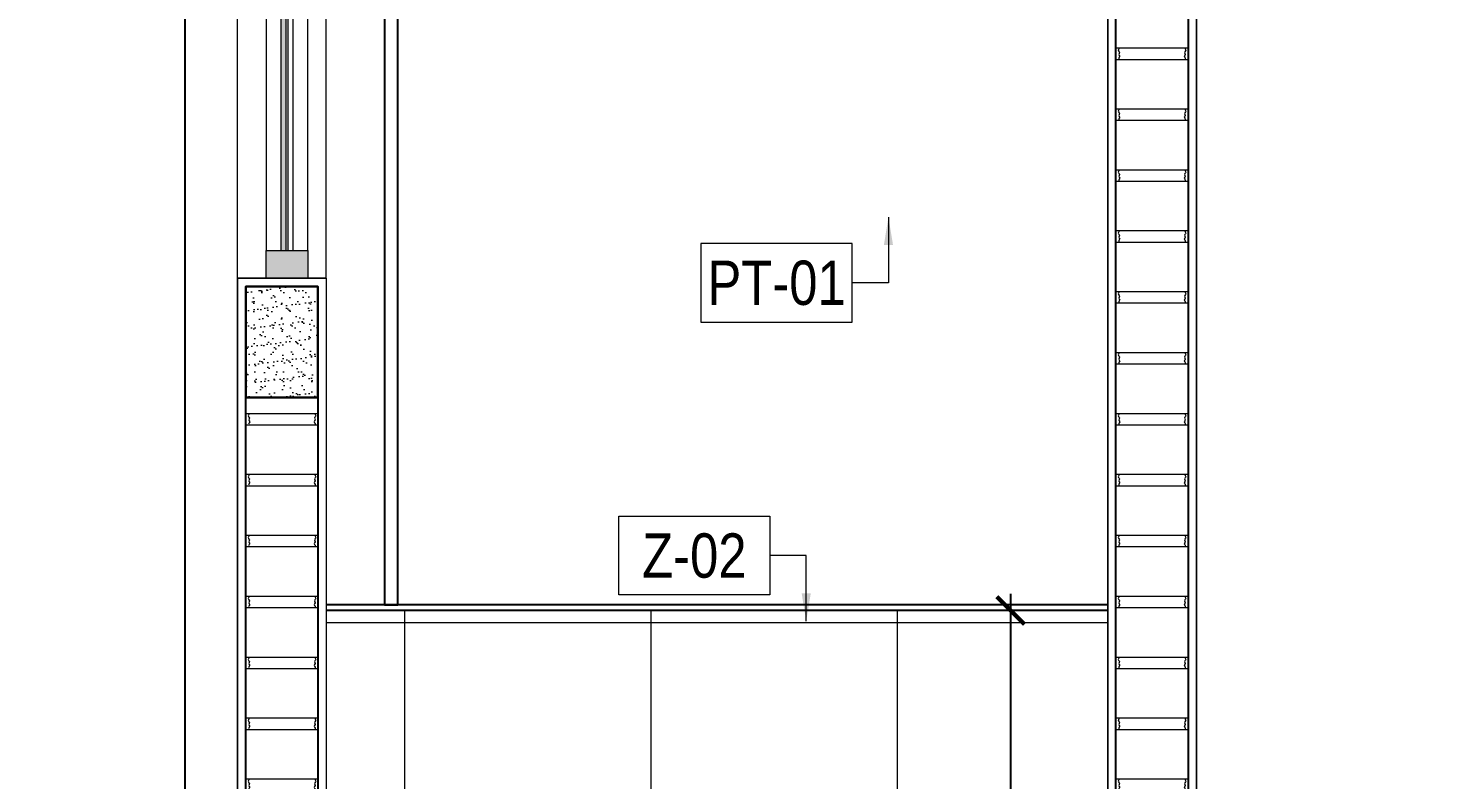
# Model space of a CAD drawing. Header units: millimetres. Extents: x -3570 to 5754, y -12788176 to 1214.
# Drawn here: x 3384.383 to 3386.958, y 1188.126 to 1189.482 of the extents above; entities that cross this region are included whole.
import ezdxf
from ezdxf.enums import TextEntityAlignment as Align

# ---------------------------------------------------------------- set-up
doc = ezdxf.new("R2010")
doc.units = ezdxf.units.MM
for name, color, linetype, lineweight in [('.', 7, 'Continuous', 0), ('01. MUROS.', 7, 'Continuous', 20), ('07. TARRAJEO.', 70, 'Continuous', 0), ('12. VENTANAS.', 142, 'Continuous', 15), ('30. VIGUETAS EN CORTE.', 82, 'Continuous', 30), ('47. MOBILIARIOS.', 253, 'Continuous', 5), ('55. INDICADORES - TEXTO (SOLO MÓDULOS).', 45, 'Continuous', 5), ('COTAS', 7, 'Continuous', 0), ('SGE_TABIQUE 1', 7, 'Continuous', 5), ('TEXTOS-CHICOS-03', 3, 'Continuous', 5)]:
    doc.layers.add(name, color=color, linetype=linetype, lineweight=lineweight)
doc.layers.add('COTAS-INTER', color=7, linetype='Continuous')
doc.styles.add('nemi', font='GOTHIC.TTF')
doc.styles.add('SIMPLEX 50', font='simplex.shx', dxfattribs={"width": 0.6, "height": 0.08})
doc.styles.add('TEXTOS 20', font='ARIALN.TTF', dxfattribs={"height": 0.08})
doc.dimstyles.new('COTA NEMI', dxfattribs={"dimscale": 0, "dimtxt": 0.1, "dimasz": 0.05, "dimexe": 0.04, "dimexo": 0.1, "dimgap": 0.022, "dimtad": 2, "dimtih": 1, "dimtoh": 1, "dimzin": 5, "dimdsep": 46, "dimtxsty": 'nemi', "dimblk": 'ARCHTICK', "dimcen": 0, "dimdle": 0.03, "dimclrd": 1, "dimclre": 1, "dimclrt": 256, "dimaunit": 1, "dimazin": 0, "dimtfac": 1, "dimtix": 1, "dimtmove": 0, "dimatfit": 3, "dimldrblk": 'ARCHTICK', "dimfxl": 0.05, "dimfxlon": 1, "dimtolj": 1, "dimtzin": 0, "dimlwd": -1, "dimlwe": -1, "dimarcsym": 0})
doc.dimstyles.new('ESC G 1.50', dxfattribs={"dimtxt": 0.08, "dimasz": 0.08, "dimexe": 0.08, "dimexo": 0.05, "dimgap": 0.02, "dimtad": 2, "dimtih": 1, "dimtoh": 1, "dimzin": 1, "dimdsep": 46, "dimtxsty": 'SIMPLEX 50', "dimblk": 'ARCHTICK', "dimcen": 0, "dimdle": 0.06, "dimclrd": 256, "dimclre": 256, "dimclrt": 256, "dimadec": 0, "dimazin": 0, "dimtfac": 1, "dimtix": 1, "dimtmove": 2, "dimatfit": 3, "dimfxl": 0.5, "dimfxlon": 1, "dimlwd": -1, "dimlwe": -1, "dimarcsym": 0})

# ---------------------------------------------------------------- blocks, each defined once
blk = doc.blocks.new('_ArchTick')
at = {"color": 0, "linetype": 'Continuous', "const_width": 0.15}
blk.add_lwpolyline([(-0.5, -0.5), (0.5, 0.5)], dxfattribs=at)
blk = doc.blocks.new('*D446')
at = {"layer": 'COTAS', "color": 1, "transparency": 16777216}
blk.add_line((3383.0587, 1191.0967), (3383.0587, 1186.9013), dxfattribs=at)
at = {"layer": 'Defpoints', "color": 0, "lineweight": 30, "transparency": 16777216}
for p in [(3386.9574, 1191.0667, -24926854.2474), (3383.0587, 1186.9313), (3383.3613, 1186.9313, -24926854.2474)]:
    blk.add_point(p, dxfattribs=at)
at = {"layer": 'COTAS', "color": 1, "transparency": 16777216, "xscale": 0.05, "yscale": 0.05, "zscale": 0.05}
for p, rotation in [((3383.0587, 1191.0667), 90), ((3383.0587, 1186.9313), 270)]:
    blk.add_blockref('_ArchTick', p, dxfattribs=dict(at, rotation=rotation))
at = {"layer": 'COTAS', "transparency": 16777216, "insert": (3382.9053, 1188.999), "char_height": 0.1, "attachment_point": 5, "style": 'nemi'}
blk.add_mtext('\\A1;4.14', dxfattribs=at)
blk = doc.blocks.new('*U303')
blk.add_wipeout([(0.075, 0.75), (0, 0.75), (0, 0), (0.075, 0)])
at = {"layer": '12. VENTANAS.'}
h = blk.add_hatch(color=251, dxfattribs=at)
h.dxf.hatch_style = 1
h.paths.add_polyline_path([(0, 0.7), (0, 0.75), (0.075, 0.75), (0.075, 0.7)])
at = {"layer": '12. VENTANAS.', "lineweight": 0}
h = blk.add_hatch(color=156, dxfattribs=at)
h.dxf.hatch_style = 1
h.paths.add_polyline_path([(0.0263, 0.7), (0.0263, 0.05), (0.0362, 0.05), (0.0362, 0.7)])
at = {"layer": '12. VENTANAS.'}
h = blk.add_hatch(color=251, dxfattribs=at)
h.dxf.hatch_style = 1
h.paths.add_polyline_path([(0, 0), (0, 0.05), (0.075, 0.05), (0.075, 0)])
at = {"layer": '12. VENTANAS.', "color": 252, "linetype": 'Continuous', "lineweight": 9}
blk.add_lwpolyline([(0.075, 0.05), (0.075, 0.75), (0, 0.75), (0, 0.05)], close=True, dxfattribs=at)
at = {"layer": '12. VENTANAS.', "color": 8, "linetype": 'Continuous', "lineweight": 13}
for points in [[(0, 0.7), (0, 0.75), (0.075, 0.75), (0.075, 0.7)], [(0, 0), (0, 0.05), (0.075, 0.05), (0.075, 0)]]:
    blk.add_lwpolyline(points, close=True, dxfattribs=at)
at = {"layer": '12. VENTANAS.', "color": 150, "lineweight": 5, "ltscale": 0.5}
for points in [[(0.0263, 0.7), (0.0263, 0.05), (0.0362, 0.05), (0.0362, 0.7), (0.0263, 0.7)], [(0.0387, 0.7), (0.0387, 0.05), (0.0487, 0.05), (0.0487, 0.7), (0.0387, 0.7)]]:
    blk.add_lwpolyline(points, dxfattribs=at)
blk = doc.blocks.new('*U300')
at = {"layer": '07. TARRAJEO.'}
for p, q in [((-0.015, 0), (-0.015, 3.0468)), ((0.145, 3.0468), (0.145, 0))]:
    blk.add_line(p, q, dxfattribs=at)
at = {"layer": 'Defpoints', "color": 7, "true_color": 0xffffff}
blk.add_lwpolyline([(0.13, 0), (0, 0), (0, 3.0318), (0.13, 3.0318)], close=True, dxfattribs=at)
blk = doc.blocks.new('*U296')
at = {"layer": '01. MUROS.', "color": 146, "true_color": 0x03507d}
for points in [[(0.13, 2.22), (0, 2.22), (0, 2.31), (0.13, 2.31)], [(0.13, 2.11), (0, 2.11), (0, 2.2), (0.13, 2.2)], [(0.13, 2), (0, 2), (0, 2.09), (0.13, 2.09)], [(0.13, 1.89), (0, 1.89), (0, 1.98), (0.13, 1.98)], [(0.13, 1.78), (0, 1.78), (0, 1.87), (0.13, 1.87)], [(0.13, 1.67), (0, 1.67), (0, 1.76), (0.13, 1.76)], [(0.13, 1.56), (0, 1.56), (0, 1.65), (0.13, 1.65)], [(0.13, 1.45), (0, 1.45), (0, 1.54), (0.13, 1.54)], [(0.13, 1.34), (0, 1.34), (0, 1.43), (0.13, 1.43)], [(0.13, 1.23), (0, 1.23), (0, 1.32), (0.13, 1.32)], [(0.13, 1.12), (0, 1.12), (0, 1.21), (0.13, 1.21)], [(0.13, 1.01), (0, 1.01), (0, 1.1), (0.13, 1.1)], [(0.13, 0.9), (0, 0.9), (0, 0.99), (0.13, 0.99)]]:
    blk.add_lwpolyline(points, close=True, dxfattribs=at)
for points, knots in [([(0.0058, 2.22), (0.0047, 2.2183), (0.0029, 2.2154), (0.0077, 2.2123), (0.0037, 2.2086), (0.0082, 2.2053), (0.0045, 2.2028), (0.0049, 2.2008), (0.005, 2.2)], [0.00011014, 0.00011014, 0.00011014, 0.00011014, 0.00522058, 0.00867691, 0.01247807, 0.01624097, 0.01967059, 0.02200747, 0.02200747, 0.02200747, 0.02200747]), ([(0.1242, 2.22), (0.1253, 2.2183), (0.1271, 2.2154), (0.1223, 2.2123), (0.1263, 2.2086), (0.1218, 2.2053), (0.1255, 2.2028), (0.1251, 2.2008), (0.125, 2.2)], [0.00011014, 0.00011014, 0.00011014, 0.00011014, 0.00522058, 0.0086769, 0.01247807, 0.01624097, 0.01967059, 0.02200747, 0.02200747, 0.02200747, 0.02200747]), ([(0.0058, 2.11), (0.0047, 2.1083), (0.0029, 2.1054), (0.0077, 2.1023), (0.0037, 2.0986), (0.0082, 2.0953), (0.0045, 2.0928), (0.0049, 2.0908), (0.005, 2.09)], [0.00011014, 0.00011014, 0.00011014, 0.00011014, 0.00522058, 0.00867691, 0.01247807, 0.01624097, 0.01967059, 0.02200747, 0.02200747, 0.02200747, 0.02200747]), ([(0.1242, 2.11), (0.1253, 2.1083), (0.1271, 2.1054), (0.1223, 2.1023), (0.1263, 2.0986), (0.1218, 2.0953), (0.1255, 2.0928), (0.1251, 2.0908), (0.125, 2.09)], [0.00011014, 0.00011014, 0.00011014, 0.00011014, 0.00522058, 0.0086769, 0.01247807, 0.01624097, 0.01967059, 0.02200747, 0.02200747, 0.02200747, 0.02200747]), ([(0.0058, 2), (0.0047, 1.9983), (0.0029, 1.9954), (0.0077, 1.9923), (0.0037, 1.9886), (0.0082, 1.9853), (0.0045, 1.9828), (0.0049, 1.9808), (0.005, 1.98)], [0.00011014, 0.00011014, 0.00011014, 0.00011014, 0.00522058, 0.00867691, 0.01247807, 0.01624097, 0.01967059, 0.02200747, 0.02200747, 0.02200747, 0.02200747]), ([(0.1242, 2), (0.1253, 1.9983), (0.1271, 1.9954), (0.1223, 1.9923), (0.1263, 1.9886), (0.1218, 1.9853), (0.1255, 1.9828), (0.1251, 1.9808), (0.125, 1.98)], [0.00011014, 0.00011014, 0.00011014, 0.00011014, 0.00522058, 0.0086769, 0.01247807, 0.01624097, 0.01967059, 0.02200747, 0.02200747, 0.02200747, 0.02200747]), ([(0.0058, 1.89), (0.0047, 1.8883), (0.0029, 1.8854), (0.0077, 1.8823), (0.0037, 1.8786), (0.0082, 1.8753), (0.0045, 1.8728), (0.0049, 1.8708), (0.005, 1.87)], [0.00011014, 0.00011014, 0.00011014, 0.00011014, 0.00522058, 0.00867691, 0.01247807, 0.01624097, 0.01967059, 0.02200747, 0.02200747, 0.02200747, 0.02200747]), ([(0.1242, 1.89), (0.1253, 1.8883), (0.1271, 1.8854), (0.1223, 1.8823), (0.1263, 1.8786), (0.1218, 1.8753), (0.1255, 1.8728), (0.1251, 1.8708), (0.125, 1.87)], [0.00011014, 0.00011014, 0.00011014, 0.00011014, 0.00522058, 0.0086769, 0.01247807, 0.01624097, 0.01967059, 0.02200747, 0.02200747, 0.02200747, 0.02200747]), ([(0.0058, 1.78), (0.0047, 1.7783), (0.0029, 1.7754), (0.0077, 1.7723), (0.0037, 1.7686), (0.0082, 1.7653), (0.0045, 1.7628), (0.0049, 1.7608), (0.005, 1.76)], [0.00011014, 0.00011014, 0.00011014, 0.00011014, 0.00522058, 0.00867691, 0.01247807, 0.01624097, 0.01967059, 0.02200747, 0.02200747, 0.02200747, 0.02200747]), ([(0.1242, 1.78), (0.1253, 1.7783), (0.1271, 1.7754), (0.1223, 1.7723), (0.1263, 1.7686), (0.1218, 1.7653), (0.1255, 1.7628), (0.1251, 1.7608), (0.125, 1.76)], [0.00011014, 0.00011014, 0.00011014, 0.00011014, 0.00522058, 0.0086769, 0.01247807, 0.01624097, 0.01967059, 0.02200747, 0.02200747, 0.02200747, 0.02200747]), ([(0.0058, 1.67), (0.0047, 1.6683), (0.0029, 1.6654), (0.0077, 1.6623), (0.0037, 1.6586), (0.0082, 1.6553), (0.0045, 1.6528), (0.0049, 1.6508), (0.005, 1.65)], [0.00011014, 0.00011014, 0.00011014, 0.00011014, 0.00522058, 0.00867691, 0.01247807, 0.01624097, 0.01967059, 0.02200747, 0.02200747, 0.02200747, 0.02200747]), ([(0.1242, 1.67), (0.1253, 1.6683), (0.1271, 1.6654), (0.1223, 1.6623), (0.1263, 1.6586), (0.1218, 1.6553), (0.1255, 1.6528), (0.1251, 1.6508), (0.125, 1.65)], [0.00011014, 0.00011014, 0.00011014, 0.00011014, 0.00522058, 0.0086769, 0.01247807, 0.01624097, 0.01967059, 0.02200747, 0.02200747, 0.02200747, 0.02200747]), ([(0.0058, 1.56), (0.0047, 1.5583), (0.0029, 1.5554), (0.0077, 1.5523), (0.0037, 1.5486), (0.0082, 1.5453), (0.0045, 1.5428), (0.0049, 1.5408), (0.005, 1.54)], [0.00011014, 0.00011014, 0.00011014, 0.00011014, 0.00522058, 0.00867691, 0.01247807, 0.01624097, 0.01967059, 0.02200747, 0.02200747, 0.02200747, 0.02200747]), ([(0.1242, 1.56), (0.1253, 1.5583), (0.1271, 1.5554), (0.1223, 1.5523), (0.1263, 1.5486), (0.1218, 1.5453), (0.1255, 1.5428), (0.1251, 1.5408), (0.125, 1.54)], [0.00011014, 0.00011014, 0.00011014, 0.00011014, 0.00522058, 0.0086769, 0.01247807, 0.01624097, 0.01967059, 0.02200747, 0.02200747, 0.02200747, 0.02200747]), ([(0.0058, 1.45), (0.0047, 1.4483), (0.0029, 1.4454), (0.0077, 1.4423), (0.0037, 1.4386), (0.0082, 1.4353), (0.0045, 1.4328), (0.0049, 1.4308), (0.005, 1.43)], [0.00011014, 0.00011014, 0.00011014, 0.00011014, 0.00522058, 0.00867691, 0.01247807, 0.01624097, 0.01967059, 0.02200747, 0.02200747, 0.02200747, 0.02200747]), ([(0.1242, 1.45), (0.1253, 1.4483), (0.1271, 1.4454), (0.1223, 1.4423), (0.1263, 1.4386), (0.1218, 1.4353), (0.1255, 1.4328), (0.1251, 1.4308), (0.125, 1.43)], [0.00011014, 0.00011014, 0.00011014, 0.00011014, 0.00522058, 0.0086769, 0.01247807, 0.01624097, 0.01967059, 0.02200747, 0.02200747, 0.02200747, 0.02200747]), ([(0.0058, 1.34), (0.0047, 1.3383), (0.0029, 1.3354), (0.0077, 1.3323), (0.0037, 1.3286), (0.0082, 1.3253), (0.0045, 1.3228), (0.0049, 1.3208), (0.005, 1.32)], [0.00011014, 0.00011014, 0.00011014, 0.00011014, 0.00522058, 0.00867691, 0.01247807, 0.01624097, 0.01967059, 0.02200747, 0.02200747, 0.02200747, 0.02200747]), ([(0.1242, 1.34), (0.1253, 1.3383), (0.1271, 1.3354), (0.1223, 1.3323), (0.1263, 1.3286), (0.1218, 1.3253), (0.1255, 1.3228), (0.1251, 1.3208), (0.125, 1.32)], [0.00011014, 0.00011014, 0.00011014, 0.00011014, 0.00522058, 0.0086769, 0.01247807, 0.01624097, 0.01967059, 0.02200747, 0.02200747, 0.02200747, 0.02200747]), ([(0.0058, 1.23), (0.0047, 1.2283), (0.0029, 1.2254), (0.0077, 1.2223), (0.0037, 1.2186), (0.0082, 1.2153), (0.0045, 1.2128), (0.0049, 1.2108), (0.005, 1.21)], [0.00011014, 0.00011014, 0.00011014, 0.00011014, 0.00522058, 0.00867691, 0.01247807, 0.01624097, 0.01967059, 0.02200747, 0.02200747, 0.02200747, 0.02200747]), ([(0.1242, 1.23), (0.1253, 1.2283), (0.1271, 1.2254), (0.1223, 1.2223), (0.1263, 1.2186), (0.1218, 1.2153), (0.1255, 1.2128), (0.1251, 1.2108), (0.125, 1.21)], [0.00011014, 0.00011014, 0.00011014, 0.00011014, 0.00522058, 0.0086769, 0.01247807, 0.01624097, 0.01967059, 0.02200747, 0.02200747, 0.02200747, 0.02200747]), ([(0.0058, 1.12), (0.0047, 1.1183), (0.0029, 1.1154), (0.0077, 1.1123), (0.0037, 1.1086), (0.0082, 1.1053), (0.0045, 1.1028), (0.0049, 1.1008), (0.005, 1.1)], [0.00011014, 0.00011014, 0.00011014, 0.00011014, 0.00522058, 0.00867691, 0.01247807, 0.01624097, 0.01967059, 0.02200747, 0.02200747, 0.02200747, 0.02200747]), ([(0.1242, 1.12), (0.1253, 1.1183), (0.1271, 1.1154), (0.1223, 1.1123), (0.1263, 1.1086), (0.1218, 1.1053), (0.1255, 1.1028), (0.1251, 1.1008), (0.125, 1.1)], [0.00011014, 0.00011014, 0.00011014, 0.00011014, 0.00522058, 0.0086769, 0.01247807, 0.01624097, 0.01967059, 0.02200747, 0.02200747, 0.02200747, 0.02200747]), ([(0.0058, 1.01), (0.0047, 1.0083), (0.0029, 1.0054), (0.0077, 1.0023), (0.0037, 0.9986), (0.0082, 0.9953), (0.0045, 0.9928), (0.0049, 0.9908), (0.005, 0.99)], [0.00011014, 0.00011014, 0.00011014, 0.00011014, 0.00522058, 0.00867691, 0.01247807, 0.01624097, 0.01967059, 0.02200747, 0.02200747, 0.02200747, 0.02200747]), ([(0.1242, 1.01), (0.1253, 1.0083), (0.1271, 1.0054), (0.1223, 1.0023), (0.1263, 0.9986), (0.1218, 0.9953), (0.1255, 0.9928), (0.1251, 0.9908), (0.125, 0.99)], [0.00011014, 0.00011014, 0.00011014, 0.00011014, 0.00522058, 0.0086769, 0.01247807, 0.01624097, 0.01967059, 0.02200747, 0.02200747, 0.02200747, 0.02200747]), ([(0.0058, 0.9), (0.0047, 0.8983), (0.0029, 0.8954), (0.0077, 0.8923), (0.0037, 0.8886), (0.0082, 0.8853), (0.0045, 0.8828), (0.0049, 0.8808), (0.005, 0.88)], [0.00011014, 0.00011014, 0.00011014, 0.00011014, 0.00522058, 0.00867691, 0.01247807, 0.01624097, 0.01967059, 0.02200747, 0.02200747, 0.02200747, 0.02200747]), ([(0.1242, 0.9), (0.1253, 0.8983), (0.1271, 0.8954), (0.1223, 0.8923), (0.1263, 0.8886), (0.1218, 0.8853), (0.1255, 0.8828), (0.1251, 0.8808), (0.125, 0.88)], [0.00011014, 0.00011014, 0.00011014, 0.00011014, 0.00522058, 0.0086769, 0.01247807, 0.01624097, 0.01967059, 0.02200747, 0.02200747, 0.02200747, 0.02200747])]:
    blk.add_open_spline(points, degree=3, knots=knots, dxfattribs=at)
blk = doc.blocks.new('*U298')
at = {"layer": '07. TARRAJEO.'}
for p, q in [((-0.015, 0), (-0.015, 2.1)), ((-0.015, 2.1), (0.145, 2.1)), ((0.145, 2.1), (0.145, 0))]:
    blk.add_line(p, q, dxfattribs=at)
at = {"layer": 'Defpoints', "color": 7, "true_color": 0xffffff}
blk.add_lwpolyline([(0.13, 0), (0, 0), (0, 2.085), (0.13, 2.085)], close=True, dxfattribs=at)
blk = doc.blocks.new('*U299')
at = {"layer": '01. MUROS.', "color": 146, "true_color": 0x03507d}
for points in [[(0.13, 1.67), (0, 1.67), (0, 1.76), (0.13, 1.76)], [(0.13, 1.56), (0, 1.56), (0, 1.65), (0.13, 1.65)], [(0.13, 1.45), (0, 1.45), (0, 1.54), (0.13, 1.54)], [(0.13, 1.34), (0, 1.34), (0, 1.43), (0.13, 1.43)], [(0.13, 1.23), (0, 1.23), (0, 1.32), (0.13, 1.32)], [(0.13, 1.12), (0, 1.12), (0, 1.21), (0.13, 1.21)], [(0.13, 1.01), (0, 1.01), (0, 1.1), (0.13, 1.1)], [(0.13, 0.9), (0, 0.9), (0, 0.99), (0.13, 0.99)]]:
    blk.add_lwpolyline(points, close=True, dxfattribs=at)
for points, knots in [([(0.0058, 1.67), (0.0047, 1.6683), (0.0029, 1.6654), (0.0077, 1.6623), (0.0037, 1.6586), (0.0082, 1.6553), (0.0045, 1.6528), (0.0049, 1.6508), (0.005, 1.65)], [0.00011014, 0.00011014, 0.00011014, 0.00011014, 0.00522058, 0.00867691, 0.01247807, 0.01624097, 0.01967059, 0.02200747, 0.02200747, 0.02200747, 0.02200747]), ([(0.1242, 1.67), (0.1253, 1.6683), (0.1271, 1.6654), (0.1223, 1.6623), (0.1263, 1.6586), (0.1218, 1.6553), (0.1255, 1.6528), (0.1251, 1.6508), (0.125, 1.65)], [0.00011014, 0.00011014, 0.00011014, 0.00011014, 0.00522058, 0.0086769, 0.01247807, 0.01624097, 0.01967059, 0.02200747, 0.02200747, 0.02200747, 0.02200747]), ([(0.0058, 1.56), (0.0047, 1.5583), (0.0029, 1.5554), (0.0077, 1.5523), (0.0037, 1.5486), (0.0082, 1.5453), (0.0045, 1.5428), (0.0049, 1.5408), (0.005, 1.54)], [0.00011014, 0.00011014, 0.00011014, 0.00011014, 0.00522058, 0.00867691, 0.01247807, 0.01624097, 0.01967059, 0.02200747, 0.02200747, 0.02200747, 0.02200747]), ([(0.1242, 1.56), (0.1253, 1.5583), (0.1271, 1.5554), (0.1223, 1.5523), (0.1263, 1.5486), (0.1218, 1.5453), (0.1255, 1.5428), (0.1251, 1.5408), (0.125, 1.54)], [0.00011014, 0.00011014, 0.00011014, 0.00011014, 0.00522058, 0.0086769, 0.01247807, 0.01624097, 0.01967059, 0.02200747, 0.02200747, 0.02200747, 0.02200747]), ([(0.0058, 1.45), (0.0047, 1.4483), (0.0029, 1.4454), (0.0077, 1.4423), (0.0037, 1.4386), (0.0082, 1.4353), (0.0045, 1.4328), (0.0049, 1.4308), (0.005, 1.43)], [0.00011014, 0.00011014, 0.00011014, 0.00011014, 0.00522058, 0.00867691, 0.01247807, 0.01624097, 0.01967059, 0.02200747, 0.02200747, 0.02200747, 0.02200747]), ([(0.1242, 1.45), (0.1253, 1.4483), (0.1271, 1.4454), (0.1223, 1.4423), (0.1263, 1.4386), (0.1218, 1.4353), (0.1255, 1.4328), (0.1251, 1.4308), (0.125, 1.43)], [0.00011014, 0.00011014, 0.00011014, 0.00011014, 0.00522058, 0.0086769, 0.01247807, 0.01624097, 0.01967059, 0.02200747, 0.02200747, 0.02200747, 0.02200747]), ([(0.0058, 1.34), (0.0047, 1.3383), (0.0029, 1.3354), (0.0077, 1.3323), (0.0037, 1.3286), (0.0082, 1.3253), (0.0045, 1.3228), (0.0049, 1.3208), (0.005, 1.32)], [0.00011014, 0.00011014, 0.00011014, 0.00011014, 0.00522058, 0.00867691, 0.01247807, 0.01624097, 0.01967059, 0.02200747, 0.02200747, 0.02200747, 0.02200747]), ([(0.1242, 1.34), (0.1253, 1.3383), (0.1271, 1.3354), (0.1223, 1.3323), (0.1263, 1.3286), (0.1218, 1.3253), (0.1255, 1.3228), (0.1251, 1.3208), (0.125, 1.32)], [0.00011014, 0.00011014, 0.00011014, 0.00011014, 0.00522058, 0.0086769, 0.01247807, 0.01624097, 0.01967059, 0.02200747, 0.02200747, 0.02200747, 0.02200747]), ([(0.0058, 1.23), (0.0047, 1.2283), (0.0029, 1.2254), (0.0077, 1.2223), (0.0037, 1.2186), (0.0082, 1.2153), (0.0045, 1.2128), (0.0049, 1.2108), (0.005, 1.21)], [0.00011014, 0.00011014, 0.00011014, 0.00011014, 0.00522058, 0.00867691, 0.01247807, 0.01624097, 0.01967059, 0.02200747, 0.02200747, 0.02200747, 0.02200747]), ([(0.1242, 1.23), (0.1253, 1.2283), (0.1271, 1.2254), (0.1223, 1.2223), (0.1263, 1.2186), (0.1218, 1.2153), (0.1255, 1.2128), (0.1251, 1.2108), (0.125, 1.21)], [0.00011014, 0.00011014, 0.00011014, 0.00011014, 0.00522058, 0.0086769, 0.01247807, 0.01624097, 0.01967059, 0.02200747, 0.02200747, 0.02200747, 0.02200747]), ([(0.0058, 1.12), (0.0047, 1.1183), (0.0029, 1.1154), (0.0077, 1.1123), (0.0037, 1.1086), (0.0082, 1.1053), (0.0045, 1.1028), (0.0049, 1.1008), (0.005, 1.1)], [0.00011014, 0.00011014, 0.00011014, 0.00011014, 0.00522058, 0.00867691, 0.01247807, 0.01624097, 0.01967059, 0.02200747, 0.02200747, 0.02200747, 0.02200747]), ([(0.1242, 1.12), (0.1253, 1.1183), (0.1271, 1.1154), (0.1223, 1.1123), (0.1263, 1.1086), (0.1218, 1.1053), (0.1255, 1.1028), (0.1251, 1.1008), (0.125, 1.1)], [0.00011014, 0.00011014, 0.00011014, 0.00011014, 0.00522058, 0.0086769, 0.01247807, 0.01624097, 0.01967059, 0.02200747, 0.02200747, 0.02200747, 0.02200747]), ([(0.0058, 1.01), (0.0047, 1.0083), (0.0029, 1.0054), (0.0077, 1.0023), (0.0037, 0.9986), (0.0082, 0.9953), (0.0045, 0.9928), (0.0049, 0.9908), (0.005, 0.99)], [0.00011014, 0.00011014, 0.00011014, 0.00011014, 0.00522058, 0.00867691, 0.01247807, 0.01624097, 0.01967059, 0.02200747, 0.02200747, 0.02200747, 0.02200747]), ([(0.1242, 1.01), (0.1253, 1.0083), (0.1271, 1.0054), (0.1223, 1.0023), (0.1263, 0.9986), (0.1218, 0.9953), (0.1255, 0.9928), (0.1251, 0.9908), (0.125, 0.99)], [0.00011014, 0.00011014, 0.00011014, 0.00011014, 0.00522058, 0.0086769, 0.01247807, 0.01624097, 0.01967059, 0.02200747, 0.02200747, 0.02200747, 0.02200747]), ([(0.0058, 0.9), (0.0047, 0.8983), (0.0029, 0.8954), (0.0077, 0.8923), (0.0037, 0.8886), (0.0082, 0.8853), (0.0045, 0.8828), (0.0049, 0.8808), (0.005, 0.88)], [0.00011014, 0.00011014, 0.00011014, 0.00011014, 0.00522058, 0.00867691, 0.01247807, 0.01624097, 0.01967059, 0.02200747, 0.02200747, 0.02200747, 0.02200747]), ([(0.1242, 0.9), (0.1253, 0.8983), (0.1271, 0.8954), (0.1223, 0.8923), (0.1263, 0.8886), (0.1218, 0.8853), (0.1255, 0.8828), (0.1251, 0.8808), (0.125, 0.88)], [0.00011014, 0.00011014, 0.00011014, 0.00011014, 0.00522058, 0.0086769, 0.01247807, 0.01624097, 0.01967059, 0.02200747, 0.02200747, 0.02200747, 0.02200747])]:
    blk.add_open_spline(points, degree=3, knots=knots, dxfattribs=at)
blk = doc.blocks.new('*U279')
blk.add_wipeout([(0, 0), (0, -0.2), (0.13, -0.2), (0.13, 0)])
at = {"layer": '30. VIGUETAS EN CORTE.', "linetype": 'ByBlock', "lineweight": 0}
h = blk.add_hatch(dxfattribs=at)
h.set_pattern_fill('AR-SAND', color=256, scale=0.0005)
h.set_pattern_definition([(37.5, (-3235.436258, -1217.977465), (-0.00080001565, 0.02447066187), [0, -0.019304, 0, -0.02159, 0, -0.0206375]), (7.5, (-3235.436258, -1217.977465), (0.02247616416, 0.03584125503), [0, -0.010414, 0, -0.017399, 0, -0.0066675]), (327.5, (-3235.45188, -1217.977465), (0.03954961851, 7.185923e-05), [0, -0.00635, 0, -0.02286, 0, -0.029845]), (317.5, (-3235.45188, -1217.977465), (0.03817782262, 0.01114646616), [0, -0.003175, 0, -0.014986, 0, -0.017145])])
h.paths.add_polyline_path([(0.13, 0), (0, 0), (0, -0.2), (0.13, -0.2)])
at = {"layer": '30. VIGUETAS EN CORTE.', "linetype": 'ByBlock'}
blk.add_lwpolyline([(0.13, 0), (0, 0), (0, -0.2), (0.13, -0.2)], close=True, dxfattribs=at)
blk = doc.blocks.new('*D486')
at = {"layer": 'COTAS-INTER', "color": 1, "transparency": 16777216}
blk.add_line((3383.7381, 1186.9013), (3383.7381, 1189.0613), dxfattribs=at)
at = {"layer": 'Defpoints', "color": 0, "lineweight": 30, "transparency": 16777216}
for p in [(3383.7381, 1189.0313), (3385.166, 1189.0313, -99722347.5473), (3384.2747, 1186.9313, -99722248.4331)]:
    blk.add_point(p, dxfattribs=at)
at = {"layer": 'COTAS-INTER', "color": 1, "transparency": 16777216, "xscale": 0.05, "yscale": 0.05, "zscale": 0.05}
for p, rotation in [((3383.7381, 1189.0313), 90), ((3383.7381, 1186.9313), 270)]:
    blk.add_blockref('_ArchTick', p, dxfattribs=dict(at, rotation=rotation))
at = {"layer": 'COTAS-INTER', "transparency": 16777216, "insert": (3383.5854, 1187.9813), "char_height": 0.1, "attachment_point": 5, "style": 'nemi'}
blk.add_mtext('\\A1;2.10', dxfattribs=at)
blk = doc.blocks.new('*D487')
at = {"layer": 'COTAS-INTER', "color": 1, "transparency": 16777216}
blk.add_line((3383.7381, 1189.0013), (3383.7381, 1189.8113), dxfattribs=at)
at = {"layer": 'Defpoints', "color": 0, "lineweight": 30, "transparency": 16777216}
for p in [(3383.7381, 1189.7813), (3384.366, 1189.7813, -99722347.5473), (3385.166, 1189.0313, -99722347.5473)]:
    blk.add_point(p, dxfattribs=at)
at = {"layer": 'COTAS-INTER', "color": 1, "transparency": 16777216, "xscale": 0.05, "yscale": 0.05, "zscale": 0.05}
for p, rotation in [((3383.7381, 1189.7813), 90), ((3383.7381, 1189.0313), 270)]:
    blk.add_blockref('_ArchTick', p, dxfattribs=dict(at, rotation=rotation))
at = {"layer": 'COTAS-INTER', "transparency": 16777216, "insert": (3383.6291, 1189.4063), "char_height": 0.1, "attachment_point": 5, "style": 'nemi'}
blk.add_mtext('\\A1;.75', dxfattribs=at)
blk = doc.blocks.new('*D516')
at = {"color": 1, "transparency": 16777216}
for p, q in [((3386.1557, 1186.9013), (3386.1557, 1188.4613)), ((3386.2057, 1188.4313), (3386.1157, 1188.4313)), ((3386.2057, 1186.9313), (3386.1157, 1186.9313))]:
    blk.add_line(p, q, dxfattribs=at)
at = {"layer": 'Defpoints', "color": 0, "lineweight": 30, "transparency": 16777216}
for p in [(3386.1557, 1188.4313), (3386.3307, 1188.4313), (3386.3307, 1186.9313)]:
    blk.add_point(p, dxfattribs=at)
at = {"color": 1, "transparency": 16777216, "xscale": 0.05, "yscale": 0.05, "zscale": 0.05}
for p, rotation in [((3386.1557, 1188.4313), 90), ((3386.1557, 1186.9313), 270)]:
    blk.add_blockref('_ArchTick', p, dxfattribs=dict(at, rotation=rotation))
at = {"transparency": 16777216, "insert": (3386.0109, 1187.6813), "char_height": 0.1, "attachment_point": 5, "style": 'nemi'}
blk.add_mtext('\\A1;1.50', dxfattribs=at)
blk = doc.blocks.new('*U306')
blk.add_wipeout([(-0.3912, -0.1587), (-0.3912, -0.3006), (-0.1184, -0.3006), (-0.1184, -0.1587)]).dxf.layer = '55. INDICADORES - TEXTO (SOLO MÓDULOS).'
at = {"layer": '55. INDICADORES - TEXTO (SOLO MÓDULOS).'}
blk.add_lwpolyline([(-0.3912, -0.3006), (-0.1184, -0.3006), (-0.1184, -0.1587), (-0.3912, -0.1587)], close=True, dxfattribs=at)
at = {"layer": '55. INDICADORES - TEXTO (SOLO MÓDULOS).', "style": 'TEXTOS 20'}
blk.add_attdef('ITEM', text='', height=0.08, dxfattribs=at).set_placement((-0.2548, -0.2297), align=Align.MIDDLE_CENTER)
at = {"layer": '55. INDICADORES - TEXTO (SOLO MÓDULOS).'}
blk.add_leader([(-0.0529, -0.1112), (-0.0529, -0.2297), (-0.1184, -0.2297)], dimstyle='ESC G 1.50', override={"dimasz": 0.05}, dxfattribs=at)

msp = doc.modelspace()

# ---------------------------------------------------------------- hatches: boundary and pattern name
at = {"layer": '.', "true_color": 0xc7c8ca, "transparency": 33554687}
h = msp.add_hatch(dxfattribs=at)
h.set_pattern_fill('ANSI37', color=9, scale=0.14, angle=45)
h.set_pattern_definition([(90, (2999.23606, 766.5789), (-0.4445, 0), []), (180, (2999.23606, 766.5789), (-3e-17, -0.4445), [])])
h.paths.add_polyline_path([(3386.3307, 1188.4313), (3385.3637, 1188.4313), (3385.3637, 1186.9213), (3386.3307, 1186.9213)])
h.paths.add_polyline_path([(3384.9206, 1188.4313), (3384.9206, 1186.9213), (3385.3637, 1186.9213), (3385.3637, 1188.4313)])

# ---------------------------------------------------------------- linework, layer by layer
at = {"color": 251, "true_color": 0x636466}
msp.add_line((3384.6655, 1189.7813, 74.2201), (3384.6655, 1186.9677), dxfattribs=at)
msp.add_lwpolyline([(3385.0257, 1188.4413), (3385.0497, 1188.4413), (3385.0497, 1189.8416), (3385.0405, 1189.8416), (3385.0406, 1189.7813), (3385.0257, 1189.7813)], close=True, dxfattribs=at)
at = {"color": 144}
for points in [[(3386.3307, 1188.4413), (3384.9206, 1188.4413)], [(3386.3307, 1188.4313), (3384.9206, 1188.4313)]]:
    msp.add_lwpolyline(points, dxfattribs=at)
at = {"layer": 'COTAS', "color": 9, "true_color": 0xc7c8ca}
for p, q in [((3384.7606, 1189.0313), (3384.7606, 1189.7813)), ((3384.9206, 1189.0313), (3384.9206, 1189.7813))]:
    msp.add_line(p, q, dxfattribs=at)
at = {"layer": 'SGE_TABIQUE 1'}
msp.add_lwpolyline([(3386.3307, 1186.9313), (3386.3307, 1186.9313), (3386.4907, 1186.9313), (3386.4907, 1189.9782), (3386.3307, 1189.9782), (3386.3307, 1186.9313)], dxfattribs=at)
at = {"layer": 'TEXTOS-CHICOS-03'}
for p, q in [((3384.9206, 1189.0313), (3384.7606, 1189.0313)), ((3384.7606, 1189.0313), (3384.7606, 1186.9313))]:
    msp.add_line(p, q, dxfattribs=at)

# ---------------------------------------------------------------- block references
at = {"color": 0}
msp.add_blockref('*U300', (3386.3457, 1186.9313), dxfattribs=at)
at = {"layer": '01. MUROS.'}
for name, p in [('*U296', (3386.3457, 1187.2267)), ('*U299', (3384.7756, 1187.2267))]:
    msp.add_blockref(name, p, dxfattribs=at)

# ---------------------------------------------------------------- dimensions: what is measured, and where the dimension line sits
dim = msp.add_aligned_dim(p1=(3386.3307, 1186.9313), p2=(3386.3307, 1188.4313), distance=0.1749, dimstyle='COTA NEMI', override={"dimscale": 1})
dim.commit()
dim.dimension.update_dxf_attribs({"geometry": '*D516', "text_midpoint": (3386.0109, 1187.6813)})
at = {"layer": 'COTAS', "color": 9, "true_color": 0xc7c8ca}
dim = msp.add_linear_dim(base=(3383.0587, 1186.9313), p1=(3386.9574, 1191.0667, -24926854.2474), p2=(3383.3613, 1186.9313, -24926854.2474), angle=90, dimstyle='COTA NEMI', override={"dimscale": 1}, dxfattribs=at)
dim.commit()
dim.dimension.update_dxf_attribs({"geometry": '*D446', "text_midpoint": (3382.9053, 1188.999)})

# ---------------------------------------------------------------- next in the draw order: block references
at = {"layer": '47. MOBILIARIOS.'}
msp.add_blockref('*U303', (3384.8123, 1189.0313), dxfattribs=at)
at = {"layer": '55. INDICADORES - TEXTO (SOLO MÓDULOS).'}
ref = msp.add_blockref('*U306', (3385.988, 1189.2528), dxfattribs=at)
ref.add_attrib('ITEM', 'PT-01', dxfattribs={"height": 0.08, "style": 'TEXTOS 20'}).set_placement((3385.7332, 1189.0232, -99723159.3565), align=Align.MIDDLE_CENTER)
ref = msp.add_blockref('*U306', (3385.8396, 1188.301), dxfattribs=dict(at, xscale=-1, rotation=180))
ref.add_attrib('ITEM', 'Z-02', dxfattribs={"height": 0.08, "style": 'TEXTOS 20'}).set_placement((3385.5848, 1188.5306, 118414347.6672), align=Align.MIDDLE_CENTER)

# ---------------------------------------------------------------- next in the draw order: block references
at = {"color": 0}
msp.add_blockref('*U298', (3384.7756, 1186.9313), dxfattribs=at)

# ---------------------------------------------------------------- next in the draw order: block references
at = {"layer": '47. MOBILIARIOS.', "rotation": 180}
msp.add_blockref('*U279', (3384.9056, 1188.8163), dxfattribs=at)

# ---------------------------------------------------------------- next in the draw order: dimensions: what is measured, and where the dimension line sits
at = {"layer": 'COTAS-INTER'}
for base, p1, p2, override, picture, middle in [((3383.7381, 1189.7813), (3385.166, 1189.0313, -99722347.5473), (3384.366, 1189.7813, -99722347.5473), {"dimscale": 1, "dimtmove": 1}, '*D487', (3383.6291, 1189.4063)), ((3383.7381, 1189.0313), (3384.2747, 1186.9313, -99722248.4331), (3385.166, 1189.0313, -99722347.5473), {"dimscale": 1}, '*D486', (3383.5854, 1187.9813))]:
    dim = msp.add_linear_dim(base=base, p1=p1, p2=p2, angle=90, dimstyle='COTA NEMI', override=override, dxfattribs=at)
    dim.commit()
    dim.dimension.update_dxf_attribs({"geometry": picture, "text_midpoint": middle})

doc.saveas('drawing.dxf')
